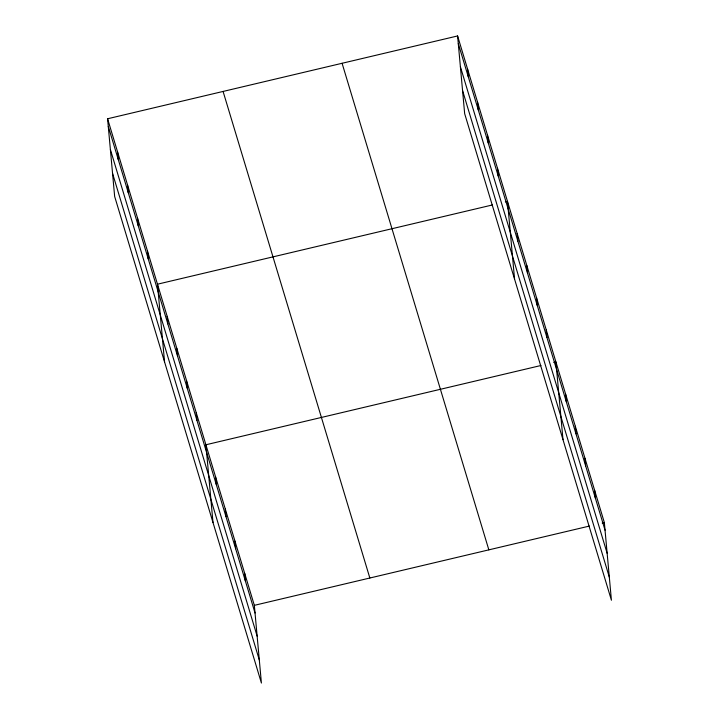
<?xml version="1.0" encoding="UTF-8"?>
<svg xmlns="http://www.w3.org/2000/svg" width="719" height="719" viewBox="0 0 719 719"><rect width="100%" height="100%" fill="white"/><g stroke="black" fill="none" stroke-linecap="round" stroke-linejoin="round"><path stroke-width="1.08" d="M107.58 118.77L254.337 605.344L261.41 683.05L114.654 196.467L107.58 118.77L457.59 35.95L604.346 522.533L611.42 600.23L464.663 113.656L457.59 35.95M492.515 204.933L157.479 284.203L164.552 361.909M505.349 201.895L507.488 201.383L514.561 279.089M540.949 365.504L205.913 444.773L212.986 522.479M553.783 362.466L555.922 361.963L562.986 439.66M254.337 605.344L589.373 526.074M602.207 523.037L604.346 522.533M458.282 43.616L605.047 530.2M460.385 66.732L607.151 553.306M462.56 90.54L609.317 577.123M342.082 63.281L488.848 549.855M223.079 91.439L369.845 578.013M108.281 126.436L255.038 613.01M110.384 149.543L257.141 636.126M112.55 173.36L259.307 659.934M594.658 490.412L595.359 498.078M584.978 458.3L585.67 465.966M575.29 426.187L575.991 433.854M565.601 394.075L566.302 401.741M546.233 329.841L546.925 337.508M536.545 297.729L537.246 305.395M526.856 265.617L527.557 273.283M517.177 233.504L517.869 241.171M497.503 168.3L498.204 175.966M487.527 135.208L488.228 142.874M477.551 102.125L478.243 109.791M467.566 69.033L468.267 76.699M244.658 573.232L245.35 580.898M234.969 541.119L235.67 548.786M225.281 509.007L225.982 516.673M215.592 476.886L216.293 484.552M196.224 412.661L196.925 420.327M186.536 380.549L187.237 388.215M176.847 348.436L177.548 356.103M167.168 316.315L167.86 323.981M147.503 251.12L148.195 258.786M137.518 218.028L138.219 225.694M127.542 184.945L128.234 192.611M117.557 151.853L118.258 159.519"/></g></svg>
